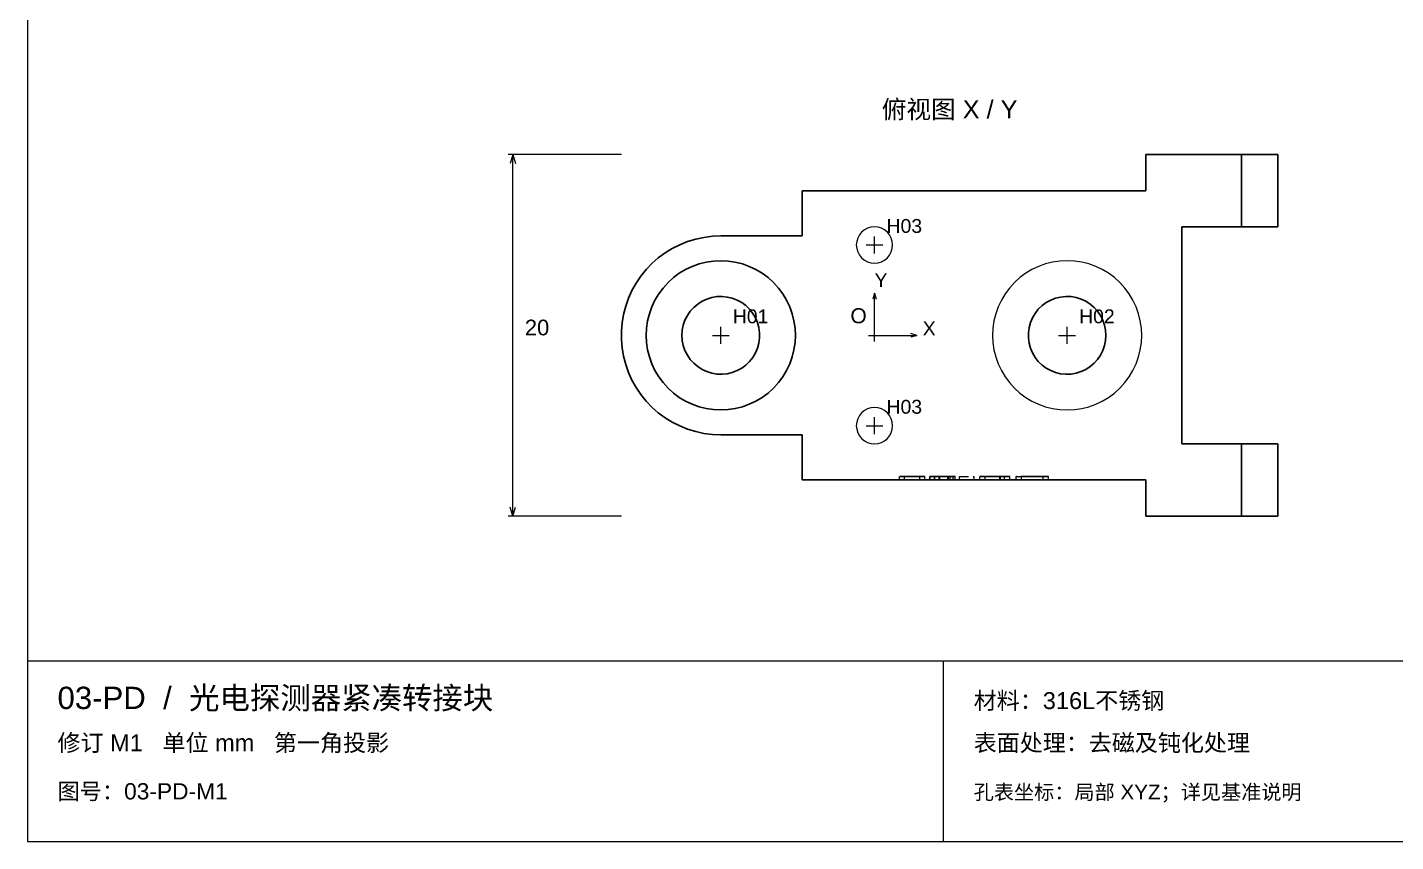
# Paper-space layout '01_三视图' of a CAD drawing. Header units: millimetres. Extents: x 8 to 451, y 8 to 289.
# Drawn here: x 8 to 235, y 8 to 143.1 of the extents above; entities that cross this region are included whole.
import ezdxf
from ezdxf.enums import TextEntityAlignment as Align

# ---------------------------------------------------------------- set-up
doc = ezdxf.new("R2010")
doc.units = ezdxf.units.MM
doc.linetypes.add('WP_HIDDEN', pattern=[2.3, 1.5, -0.8])
for name, color, linetype, lineweight in [('ANNOTATIONS', 7, 'CONTINUOUS', 18), ('HIDDEN', 7, 'WP_HIDDEN', 13), ('VISIBLE', 7, 'CONTINUOUS', 25)]:
    doc.layers.add(name, color=color, linetype=linetype, lineweight=lineweight)
doc.styles.add('CJK', font='Arial Unicode.ttf')

psp = doc.layouts.new('01_三视图')

# ---------------------------------------------------------------- linework, layer by layer
at = {"layer": 'ANNOTATIONS'}
for p, q in [((8, 289), (8, 8)), ((106.54, 122), (87.74, 122)), ((88.54, 122), (88.12, 120.5)), ((88.54, 62), (88.54, 122)), ((88.54, 122), (88.96, 120.5)), ((147.14, 107), (149.94, 107)), ((148.54, 105.6), (148.54, 108.4)), ((148.54, 99), (148.26, 98)), ((148.54, 92), (148.54, 99)), ((148.54, 99), (148.82, 98)), ((123.04, 90.6), (123.04, 93.4)), ((180.49, 90.6), (180.49, 93.4)), ((121.64, 92), (124.44, 92)), ((147.54, 92), (149.54, 92)), ((148.54, 91), (148.54, 93)), ((148.54, 92), (155.54, 92)), ((155.54, 92), (154.54, 92.28)), ((155.54, 92), (154.54, 91.72)), ((179.09, 92), (181.89, 92)), ((148.54, 75.6), (148.54, 78.4)), ((147.14, 77), (149.94, 77)), ((106.54, 62), (87.74, 62)), ((88.54, 62), (88.12, 63.5)), ((88.54, 62), (88.96, 63.5)), ((8, 38), (412, 38)), ((160, 8), (160, 38)), ((8, 8), (412, 8))]:
    psp.add_line(p, q, dxfattribs=at)
at = {"layer": 'HIDDEN'}
for points in [[(193.54, 122), (215.45, 122)], [(151.55, 107), (151.49, 107.59), (151.32, 108.15), (151.04, 108.68), (150.67, 109.13), (150.21, 109.51), (149.69, 109.79), (149.13, 109.96), (148.54, 110.01), (147.95, 109.96), (147.38, 109.79), (146.86, 109.51), (146.4, 109.13), (146.03, 108.68), (145.75, 108.15), (145.58, 107.59), (145.52, 107), (145.58, 106.41), (145.75, 105.85), (146.03, 105.32), (146.4, 104.87), (146.86, 104.49), (147.38, 104.21), (147.95, 104.04), (148.54, 103.98), (149.13, 104.04), (149.69, 104.21), (150.21, 104.49), (150.67, 104.87), (151.04, 105.32), (151.32, 105.85), (151.49, 106.41), (151.55, 107)], [(199.54, 110), (215.45, 110)], [(192.87, 92), (192.81, 93.21), (192.63, 94.41), (192.33, 95.59), (191.93, 96.74), (191.41, 97.83), (190.78, 98.88), (190.06, 99.85), (189.24, 100.75), (188.34, 101.57), (187.37, 102.29), (186.33, 102.91), (185.23, 103.43), (184.08, 103.84), (182.91, 104.14), (181.71, 104.32), (180.49, 104.38), (179.28, 104.32), (178.08, 104.14), (176.9, 103.84), (175.76, 103.43), (174.66, 102.91), (173.62, 102.29), (172.64, 101.57), (171.74, 100.75), (170.93, 99.85), (170.2, 98.88), (169.58, 97.83), (169.06, 96.74), (168.65, 95.59), (168.36, 94.41), (168.18, 93.21), (168.12, 92), (168.18, 90.79), (168.36, 89.59), (168.65, 88.41), (169.06, 87.26), (169.58, 86.17), (170.2, 85.12), (170.93, 84.15), (171.74, 83.25), (172.64, 82.43), (173.62, 81.71), (174.66, 81.09), (175.76, 80.57), (176.9, 80.16), (178.08, 79.86), (179.28, 79.68), (180.49, 79.62), (181.71, 79.68), (182.91, 79.86), (184.08, 80.16), (185.23, 80.57), (186.33, 81.09), (187.37, 81.71), (188.34, 82.43), (189.24, 83.25), (190.06, 84.15), (190.78, 85.12), (191.41, 86.17), (191.93, 87.26), (192.33, 88.41), (192.63, 89.59), (192.81, 90.79), (192.87, 92)], [(151.55, 77), (151.49, 77.59), (151.32, 78.15), (151.04, 78.68), (150.67, 79.13), (150.21, 79.51), (149.69, 79.79), (149.13, 79.96), (148.54, 80.02), (147.95, 79.96), (147.38, 79.79), (146.86, 79.51), (146.4, 79.13), (146.03, 78.68), (145.75, 78.15), (145.58, 77.59), (145.52, 77), (145.58, 76.41), (145.75, 75.85), (146.03, 75.32), (146.4, 74.87), (146.86, 74.49), (147.38, 74.21), (147.95, 74.04), (148.54, 73.98), (149.13, 74.04), (149.69, 74.21), (150.21, 74.49), (150.67, 74.87), (151.04, 75.32), (151.32, 75.85), (151.49, 76.41), (151.55, 77)], [(199.54, 74), (215.45, 74)], [(153.32, 68.6), (153.04, 68.6), (152.84, 68.6), (152.72, 68.6), (152.68, 68.6)], [(152.68, 68), (152.68, 68.6)], [(152.68, 68.6), (152.74, 68.6), (152.91, 68.6)], [(152.91, 68.6), (153.2, 68.6), (153.61, 68.6)], [(154.78, 68.6), (154.34, 68.6), (153.95, 68.6), (153.61, 68.6), (153.32, 68.6)], [(153.49, 68.6), (153.51, 68.6), (153.58, 68.6), (153.7, 68.6), (153.86, 68.6)], [(153.9, 68.6), (153.72, 68.6), (153.59, 68.6), (153.52, 68.6), (153.49, 68.6)], [(153.49, 68), (153.49, 68.6)], [(153.61, 68.6), (153.86, 68.6), (154.14, 68.6), (154.44, 68.6), (154.78, 68.6)], [(153.86, 68.6), (154.28, 68.6), (154.78, 68.6)], [(154.77, 68.6), (154.28, 68.6), (153.9, 68.6)], [(155.7, 68.6), (155.28, 68.6), (154.77, 68.6)], [(154.78, 68.6), (155.27, 68.6), (155.69, 68.6)], [(155.96, 68.6), (155.71, 68.6), (155.43, 68.6), (155.12, 68.6), (154.78, 68.6)], [(154.78, 68.6), (155.29, 68.6), (155.7, 68.6)], [(155.69, 68.6), (156.05, 68.6), (156.34, 68.6)], [(155.7, 68.6), (155.86, 68.6), (155.98, 68.6), (156.05, 68.6), (156.07, 68.6)], [(156.65, 68.6), (156.36, 68.6), (155.96, 68.6)], [(156.07, 68), (156.07, 68.6)], [(156.34, 68.6), (156.57, 68.6), (156.74, 68.6)], [(156.89, 68.6), (156.83, 68.6), (156.65, 68.6)], [(156.74, 68.6), (156.85, 68.6), (156.89, 68.6)], [(156.89, 68), (156.89, 68.6)], [(158.34, 68.6), (158.09, 68.6), (157.9, 68.6), (157.77, 68.6), (157.7, 68.6)], [(157.7, 68), (157.7, 68.6)], [(157.7, 68.6), (158.49, 68.6)], [(158.57, 68.6), (157.78, 68.6)], [(157.78, 68), (157.78, 68.6)], [(157.78, 68.6), (157.87, 68.6), (158.02, 68.6), (158.2, 68.6), (158.44, 68.6)], [(159.75, 68.6), (159.34, 68.6), (158.97, 68.6), (158.64, 68.6), (158.34, 68.6)], [(158.44, 68.6), (158.71, 68.6), (159.02, 68.6), (159.35, 68.6), (159.72, 68.6)], [(158.49, 68), (158.49, 68.6)], [(158.49, 68.6), (158.68, 68.6), (158.96, 68.6)], [(158.97, 68.6), (158.71, 68.6), (158.57, 68.6)], [(158.57, 68), (158.57, 68.6)], [(158.96, 68.6), (159.32, 68.6), (159.76, 68.6)], [(159.74, 68.6), (159.31, 68.6), (158.97, 68.6)], [(159.82, 68.6), (159.57, 68.6), (159.26, 68.6)], [(159.26, 68), (159.26, 68.6)], [(159.26, 68.6), (159.35, 68.6)], [(159.35, 68), (159.35, 68.6)], [(159.35, 68.6), (159.48, 68.6)], [(159.48, 68.6), (159.96, 68.6), (160.39, 68.6)], [(159.72, 68.6), (160.23, 68.6), (160.69, 68.6)], [(160.5, 68.6), (160.16, 68.6), (159.74, 68.6)], [(161.31, 68.6), (160.98, 68.6), (160.61, 68.6), (160.2, 68.6), (159.75, 68.6)], [(159.76, 68.6), (160.27, 68.6), (160.7, 68.6)], [(160.73, 68.6), (160.32, 68.6), (159.82, 68.6)], [(160.39, 68.6), (160.57, 68.6), (160.69, 68.6), (160.77, 68.6), (160.8, 68.6)], [(160.8, 68.6), (160.78, 68.6), (160.72, 68.6), (160.63, 68.6), (160.5, 68.6)], [(160.69, 68.6), (161.09, 68.6), (161.38, 68.6)], [(160.7, 68.6), (160.87, 68.6), (160.99, 68.6), (161.06, 68.6), (161.09, 68.6)], [(161.39, 68.6), (161.11, 68.6), (160.72, 68.6)], [(160.72, 68), (160.72, 68.6)], [(160.72, 68.6), (160.99, 68.6), (161.23, 68.6), (161.44, 68.6), (161.61, 68.6)], [(161.09, 68.6), (161.06, 68.6), (161, 68.6), (160.89, 68.6), (160.73, 68.6)], [(160.8, 68), (160.8, 68.6)], [(161.09, 68), (161.09, 68.6)], [(161.93, 68.6), (161.89, 68.6), (161.77, 68.6), (161.58, 68.6), (161.31, 68.6)], [(161.38, 68.6), (161.55, 68.6), (161.61, 68.6)], [(161.61, 68.6), (161.56, 68.6), (161.39, 68.6)], [(161.61, 68), (161.61, 68.6)], [(161.61, 68.6), (161.75, 68.6), (161.85, 68.6), (161.91, 68.6), (161.93, 68.6)], [(161.93, 68), (161.93, 68.6)], [(162.62, 68), (162.62, 68.6)], [(162.62, 68.6), (165.06, 68.6)], [(165.06, 68), (165.06, 68.6)], [(166.04, 68), (166.04, 68.6)], [(166.04, 68.6), (168.48, 68.6)], [(166.89, 68.6), (166.04, 68.6)], [(168.55, 68.6), (166.89, 68.6)], [(166.89, 68), (166.89, 68.6)], [(166.89, 68.6), (168.56, 68.6)], [(168.55, 68.6), (166.89, 68.6)], [(168.48, 68.6), (168.78, 68.6), (169.04, 68.6), (169.27, 68.6), (169.46, 68.6)], [(170.45, 68.6), (170.13, 68.6), (169.71, 68.6), (169.18, 68.6), (168.55, 68.6)], [(169.34, 68.6), (169.21, 68.6), (169.04, 68.6), (168.81, 68.6), (168.55, 68.6)], [(168.56, 68.6), (168.95, 68.6), (169.27, 68.6), (169.54, 68.6), (169.74, 68.6)], [(169.88, 68.6), (169.65, 68.6), (169.34, 68.6)], [(169.34, 68), (169.34, 68.6)], [(169.46, 68), (169.46, 68.6)], [(169.46, 68.6), (169.9, 68.6), (170.26, 68.6)], [(169.74, 68.6), (169.89, 68.6), (170, 68.6), (170.07, 68.6), (170.09, 68.6)], [(170.09, 68.6), (170.04, 68.6), (169.88, 68.6)], [(170.09, 68), (170.09, 68.6)], [(170.26, 68.6), (170.55, 68.6), (170.77, 68.6)], [(170.97, 68.6), (170.94, 68.6), (170.84, 68.6), (170.67, 68.6), (170.45, 68.6)], [(170.77, 68.6), (170.92, 68.6), (170.97, 68.6)], [(170.97, 68), (170.97, 68.6)], [(172.06, 68), (172.06, 68.6)], [(172.06, 68.6), (174.28, 68.6)], [(174.39, 68.6), (172.06, 68.6)], [(172.91, 68.6), (174.29, 68.6)], [(174.27, 68.6), (172.91, 68.6)], [(172.91, 68), (172.91, 68.6)], [(175.38, 68.6), (175.18, 68.6), (174.93, 68.6), (174.62, 68.6), (174.27, 68.6)], [(174.28, 68.6), (174.64, 68.6), (174.95, 68.6), (175.21, 68.6), (175.43, 68.6)], [(174.29, 68.6), (174.59, 68.6), (174.86, 68.6), (175.09, 68.6), (175.29, 68.6)], [(175.43, 68.6), (174.94, 68.6), (174.39, 68.6)], [(175.29, 68.6), (175.62, 68.6), (175.87, 68.6)], [(176.18, 68.6), (175.82, 68.6), (175.38, 68.6)], [(175.43, 68.6), (175.95, 68.6), (176.38, 68.6)], [(176.2, 68.6), (175.84, 68.6), (175.43, 68.6)], [(175.87, 68.6), (176.14, 68.6), (176.35, 68.6)], [(176.52, 68.6), (176.5, 68.6), (176.43, 68.6), (176.33, 68.6), (176.18, 68.6)], [(176.79, 68.6), (176.2, 68.6)], [(176.35, 68.6), (176.47, 68.6), (176.52, 68.6)], [(176.38, 68.6), (176.62, 68.6), (176.83, 68.6), (177, 68.6), (177.14, 68.6)], [(176.52, 68), (176.52, 68.6)], [(177.23, 68.6), (177.03, 68.6), (176.79, 68.6)], [(177.14, 68.6), (177.26, 68.6), (177.33, 68.6), (177.38, 68.6), (177.4, 68.6)], [(177.4, 68.6), (177.35, 68.6), (177.23, 68.6)], [(177.4, 68), (177.4, 68.6)], [(152.91, 68), (152.8, 68), (152.73, 68), (152.68, 68)], [(152.68, 68), (152.71, 68), (152.82, 68), (153.01, 68), (153.32, 68)], [(153.61, 68), (153.39, 68), (153.2, 68), (152.91, 68)], [(153.32, 68), (153.61, 68), (153.95, 68), (154.35, 68), (154.78, 68)], [(153.86, 68), (153.69, 68), (153.57, 68), (153.51, 68), (153.49, 68)], [(153.49, 68), (153.51, 68), (153.58, 68), (153.71, 68), (153.9, 68)], [(154.78, 68), (154.14, 68), (153.61, 68)], [(154.78, 68), (154.28, 68), (153.86, 68)], [(153.9, 68), (154.28, 68), (154.77, 68)], [(154.77, 68), (155.29, 68), (155.7, 68)], [(154.78, 68), (155.43, 68), (155.71, 68), (155.96, 68)], [(155.69, 68), (155.27, 68), (154.78, 68)], [(155.7, 68), (155.29, 68), (154.78, 68)], [(156.34, 68), (156.05, 68), (155.69, 68)], [(156.07, 68), (156.05, 68), (155.99, 68), (155.88, 68), (155.7, 68)], [(155.7, 68), (155.88, 68), (155.99, 68), (156.05, 68), (156.07, 68)], [(155.96, 68), (156.18, 68), (156.37, 68), (156.53, 68), (156.65, 68)], [(156.74, 68), (156.57, 68), (156.34, 68)], [(156.65, 68), (156.76, 68), (156.83, 68), (156.89, 68)], [(156.89, 68), (156.85, 68), (156.74, 68)], [(158.49, 68), (157.7, 68)], [(157.7, 68), (157.77, 68), (157.9, 68), (158.09, 68), (158.34, 68)], [(158.44, 68), (158.2, 68), (158.01, 68), (157.87, 68), (157.78, 68)], [(157.78, 68), (158.57, 68)], [(158.34, 68), (158.64, 68), (158.98, 68), (159.35, 68), (159.75, 68)], [(159.72, 68), (159.02, 68), (158.71, 68), (158.44, 68)], [(158.96, 68), (158.67, 68), (158.49, 68)], [(158.57, 68), (158.71, 68), (158.97, 68)], [(159.76, 68), (159.32, 68), (158.96, 68)], [(158.97, 68), (159.32, 68), (159.74, 68)], [(159.35, 68), (159.26, 68)], [(159.26, 68), (159.57, 68), (159.82, 68)], [(159.48, 68), (159.35, 68)], [(160.39, 68), (159.96, 68), (159.48, 68)], [(160.69, 68), (160.23, 68), (159.72, 68)], [(159.74, 68), (160.16, 68), (160.5, 68)], [(159.75, 68), (160.2, 68), (160.61, 68), (160.98, 68), (161.31, 68)], [(160.7, 68), (160.27, 68), (159.76, 68)], [(159.82, 68), (160.32, 68), (160.73, 68)], [(160.8, 68), (160.77, 68), (160.7, 68), (160.57, 68), (160.39, 68)], [(160.5, 68), (160.63, 68), (160.72, 68), (160.78, 68), (160.8, 68)], [(161.38, 68), (161.09, 68), (160.69, 68)], [(161.09, 68), (161.06, 68), (160.99, 68), (160.87, 68), (160.7, 68)], [(161.61, 68), (161.44, 68), (161.23, 68), (160.72, 68)], [(160.72, 68), (161.11, 68), (161.39, 68)], [(160.73, 68), (160.89, 68), (161, 68), (161.06, 68), (161.09, 68)], [(161.31, 68), (161.58, 68), (161.77, 68), (161.89, 68), (161.93, 68)], [(161.61, 68), (161.55, 68), (161.38, 68)], [(161.39, 68), (161.56, 68), (161.61, 68)], [(161.93, 68), (161.91, 68), (161.85, 68), (161.75, 68), (161.61, 68)], [(165.06, 68), (162.62, 68)], [(168.48, 68), (166.04, 68)], [(166.04, 68), (166.89, 68)], [(166.89, 68), (168.55, 68)], [(168.56, 68), (166.89, 68)], [(166.89, 68), (168.55, 68)], [(169.46, 68), (169.27, 68), (169.04, 68), (168.77, 68), (168.48, 68)], [(168.55, 68), (169.14, 68), (169.66, 68), (170.11, 68), (170.45, 68)], [(168.55, 68), (168.81, 68), (169.03, 68), (169.21, 68), (169.34, 68)], [(169.74, 68), (169.53, 68), (169.26, 68), (168.94, 68), (168.56, 68)], [(169.34, 68), (169.65, 68), (169.88, 68)], [(170.26, 68), (169.89, 68), (169.46, 68)], [(170.09, 68), (170.07, 68), (170, 68), (169.89, 68), (169.74, 68)], [(169.88, 68), (170.04, 68), (170.09, 68)], [(170.77, 68), (170.55, 68), (170.26, 68)], [(170.45, 68), (170.67, 68), (170.84, 68), (170.94, 68), (170.97, 68)], [(170.97, 68), (170.92, 68), (170.77, 68)], [(174.28, 68), (172.06, 68)], [(172.06, 68), (174.39, 68)], [(174.29, 68), (172.91, 68)], [(172.91, 68), (174.27, 68)], [(174.27, 68), (174.61, 68), (174.91, 68), (175.17, 68), (175.38, 68)], [(175.43, 68), (175.21, 68), (174.94, 68), (174.63, 68), (174.28, 68)], [(175.29, 68), (175.09, 68), (174.85, 68), (174.29, 68)], [(174.39, 68), (174.94, 68), (175.43, 68)], [(175.87, 68), (175.62, 68), (175.29, 68)], [(175.38, 68), (175.82, 68), (176.18, 68)], [(175.43, 68), (175.84, 68), (176.2, 68)], [(176.38, 68), (175.95, 68), (175.43, 68)], [(176.35, 68), (176.14, 68), (175.87, 68)], [(176.18, 68), (176.33, 68), (176.44, 68), (176.5, 68), (176.52, 68)], [(176.2, 68), (176.79, 68)], [(176.52, 68), (176.47, 68), (176.35, 68)], [(177.14, 68), (177, 68), (176.83, 68), (176.62, 68), (176.38, 68)], [(176.79, 68), (177.03, 68), (177.23, 68)], [(177.4, 68), (177.38, 68), (177.34, 68), (177.26, 68), (177.14, 68)], [(177.23, 68), (177.36, 68), (177.4, 68)], [(193.54, 62), (215.45, 62)]]:
    psp.add_lwpolyline(points, dxfattribs=at)
at = {"layer": 'VISIBLE'}
for points in [[(193.54, 122), (209.45, 122)], [(193.54, 116), (193.54, 122)], [(209.45, 122), (215.45, 122)], [(209.45, 110), (209.45, 122)], [(215.45, 110), (215.45, 122)], [(136.54, 116), (193.54, 116)], [(136.54, 108.5), (136.54, 116)], [(199.54, 74), (199.54, 110)], [(199.54, 110), (209.45, 110)], [(209.45, 110), (215.45, 110)], [(123.04, 108.5), (121.64, 108.44), (120.25, 108.26), (118.88, 107.97), (117.54, 107.56), (116.24, 107.04), (114.99, 106.4), (113.8, 105.67), (112.67, 104.84), (111.62, 103.91), (110.65, 102.9), (109.77, 101.81), (108.99, 100.65), (108.3, 99.43), (107.73, 98.15), (107.26, 96.83), (106.91, 95.48), (106.67, 94.1), (106.55, 92.7), (106.55, 91.3), (106.67, 89.9), (106.91, 88.52), (107.26, 87.17), (107.73, 85.85), (108.3, 84.57), (108.99, 83.35), (109.77, 82.19), (110.65, 81.1), (111.62, 80.09), (112.67, 79.16), (113.8, 78.33), (114.99, 77.6), (116.24, 76.96), (117.54, 76.44), (118.88, 76.03), (120.25, 75.74), (121.64, 75.56), (123.04, 75.5)], [(123.04, 108.5), (136.54, 108.5)], [(110.66, 92), (110.72, 93.21), (110.9, 94.41), (111.19, 95.59), (111.6, 96.74), (112.12, 97.83), (112.75, 98.88), (113.47, 99.85), (114.29, 100.75), (115.19, 101.57), (116.16, 102.29), (117.2, 102.91), (118.3, 103.43), (119.44, 103.84), (120.62, 104.14), (121.82, 104.32), (123.04, 104.38), (124.25, 104.32), (125.45, 104.14), (126.63, 103.84), (127.77, 103.43), (128.87, 102.91), (129.91, 102.29), (130.89, 101.57), (131.79, 100.75), (132.6, 99.85), (133.33, 98.88), (133.95, 97.83), (134.47, 96.74), (134.88, 95.59), (135.17, 94.41), (135.35, 93.21), (135.41, 92), (135.35, 90.79), (135.17, 89.59), (134.88, 88.41), (134.47, 87.26), (133.95, 86.17), (133.33, 85.12), (132.6, 84.15), (131.79, 83.25), (130.89, 82.43), (129.91, 81.71), (128.87, 81.09), (127.77, 80.57), (126.63, 80.16), (125.45, 79.86), (124.25, 79.68), (123.04, 79.62), (121.82, 79.68), (120.62, 79.86), (119.44, 80.16), (118.3, 80.57), (117.2, 81.09), (116.16, 81.71), (115.19, 82.43), (114.29, 83.25), (113.47, 84.15), (112.75, 85.12), (112.12, 86.17), (111.6, 87.26), (111.19, 88.41), (110.9, 89.59), (110.72, 90.79), (110.66, 92)], [(116.59, 92), (116.64, 92.86), (116.82, 93.7), (117.1, 94.52), (117.49, 95.29), (117.97, 96), (118.55, 96.64), (119.21, 97.19), (119.94, 97.66), (120.72, 98.02), (121.54, 98.27), (122.39, 98.42), (123.25, 98.45), (124.11, 98.36), (124.95, 98.16), (125.75, 97.85), (126.51, 97.44), (127.2, 96.93), (127.82, 96.33), (128.35, 95.65), (128.79, 94.91), (129.13, 94.12), (129.36, 93.28), (129.47, 92.43), (129.47, 91.57), (129.36, 90.72), (129.13, 89.88), (128.79, 89.09), (128.35, 88.35), (127.82, 87.67), (127.2, 87.07), (126.51, 86.56), (125.75, 86.15), (124.95, 85.84), (124.11, 85.64), (123.25, 85.55), (122.39, 85.58), (121.54, 85.73), (120.72, 85.98), (119.94, 86.34), (119.21, 86.81), (118.55, 87.36), (117.97, 88), (117.49, 88.71), (117.1, 89.48), (116.82, 90.3), (116.64, 91.14), (116.59, 92)], [(186.94, 92), (186.88, 92.86), (186.71, 93.7), (186.43, 94.52), (186.04, 95.29), (185.55, 96), (184.98, 96.64), (184.32, 97.19), (183.59, 97.66), (182.81, 98.02), (181.99, 98.27), (181.14, 98.42), (180.28, 98.45), (179.42, 98.36), (178.58, 98.16), (177.78, 97.85), (177.02, 97.44), (176.33, 96.93), (175.71, 96.33), (175.17, 95.65), (174.74, 94.91), (174.4, 94.12), (174.17, 93.28), (174.06, 92.43), (174.06, 91.57), (174.17, 90.72), (174.4, 89.88), (174.74, 89.09), (175.17, 88.35), (175.71, 87.67), (176.33, 87.07), (177.02, 86.56), (177.78, 86.15), (178.58, 85.84), (179.42, 85.64), (180.28, 85.55), (181.14, 85.58), (181.99, 85.73), (182.81, 85.98), (183.59, 86.34), (184.32, 86.81), (184.98, 87.36), (185.55, 88), (186.04, 88.71), (186.43, 89.48), (186.71, 90.3), (186.88, 91.14), (186.94, 92)], [(123.04, 75.5), (136.54, 75.5)], [(136.54, 68), (136.54, 75.5)], [(199.54, 74), (209.45, 74)], [(209.45, 62), (209.45, 74)], [(209.45, 74), (215.45, 74)], [(215.45, 62), (215.45, 74)], [(136.54, 68), (193.54, 68)], [(193.54, 62), (193.54, 68)], [(193.54, 62), (209.45, 62)], [(209.45, 62), (215.45, 62)]]:
    psp.add_lwpolyline(points, dxfattribs=at)

# ---------------------------------------------------------------- texts
at = {"layer": 'ANNOTATIONS', "style": 'CJK'}
psp.add_text('俯视图 X / Y', height=3, dxfattribs=at).set_placement((161, 128), align=Align.CENTER)
for s, height, p in [('H03', 2.3, (150.54, 109)), ('Y', 2.3, (148.54, 100)), ('H01', 2.3, (125.04, 94)), ('O', 2.5, (144.54, 94)), ('H02', 2.3, (182.49, 94)), ('20', 2.6, (90.54, 92)), ('X', 2.3, (156.54, 92)), ('H03', 2.3, (150.54, 79)), ('03-PD  /  光电探测器紧凑转接块', 3.7, (13, 30)), ('材料：316L不锈钢', 2.8, (165, 30)), ('修订 M1   单位 mm   第一角投影', 2.8, (13, 23)), ('表面处理：去磁及钝化处理', 2.8, (165, 23)), ('图号：03-PD-M1', 2.7, (13, 15)), ('孔表坐标：局部 XYZ；详见基准说明', 2.45, (165, 15))]:
    psp.add_text(s, height=height, dxfattribs=at).set_placement(p)

doc.saveas('drawing.dxf')
